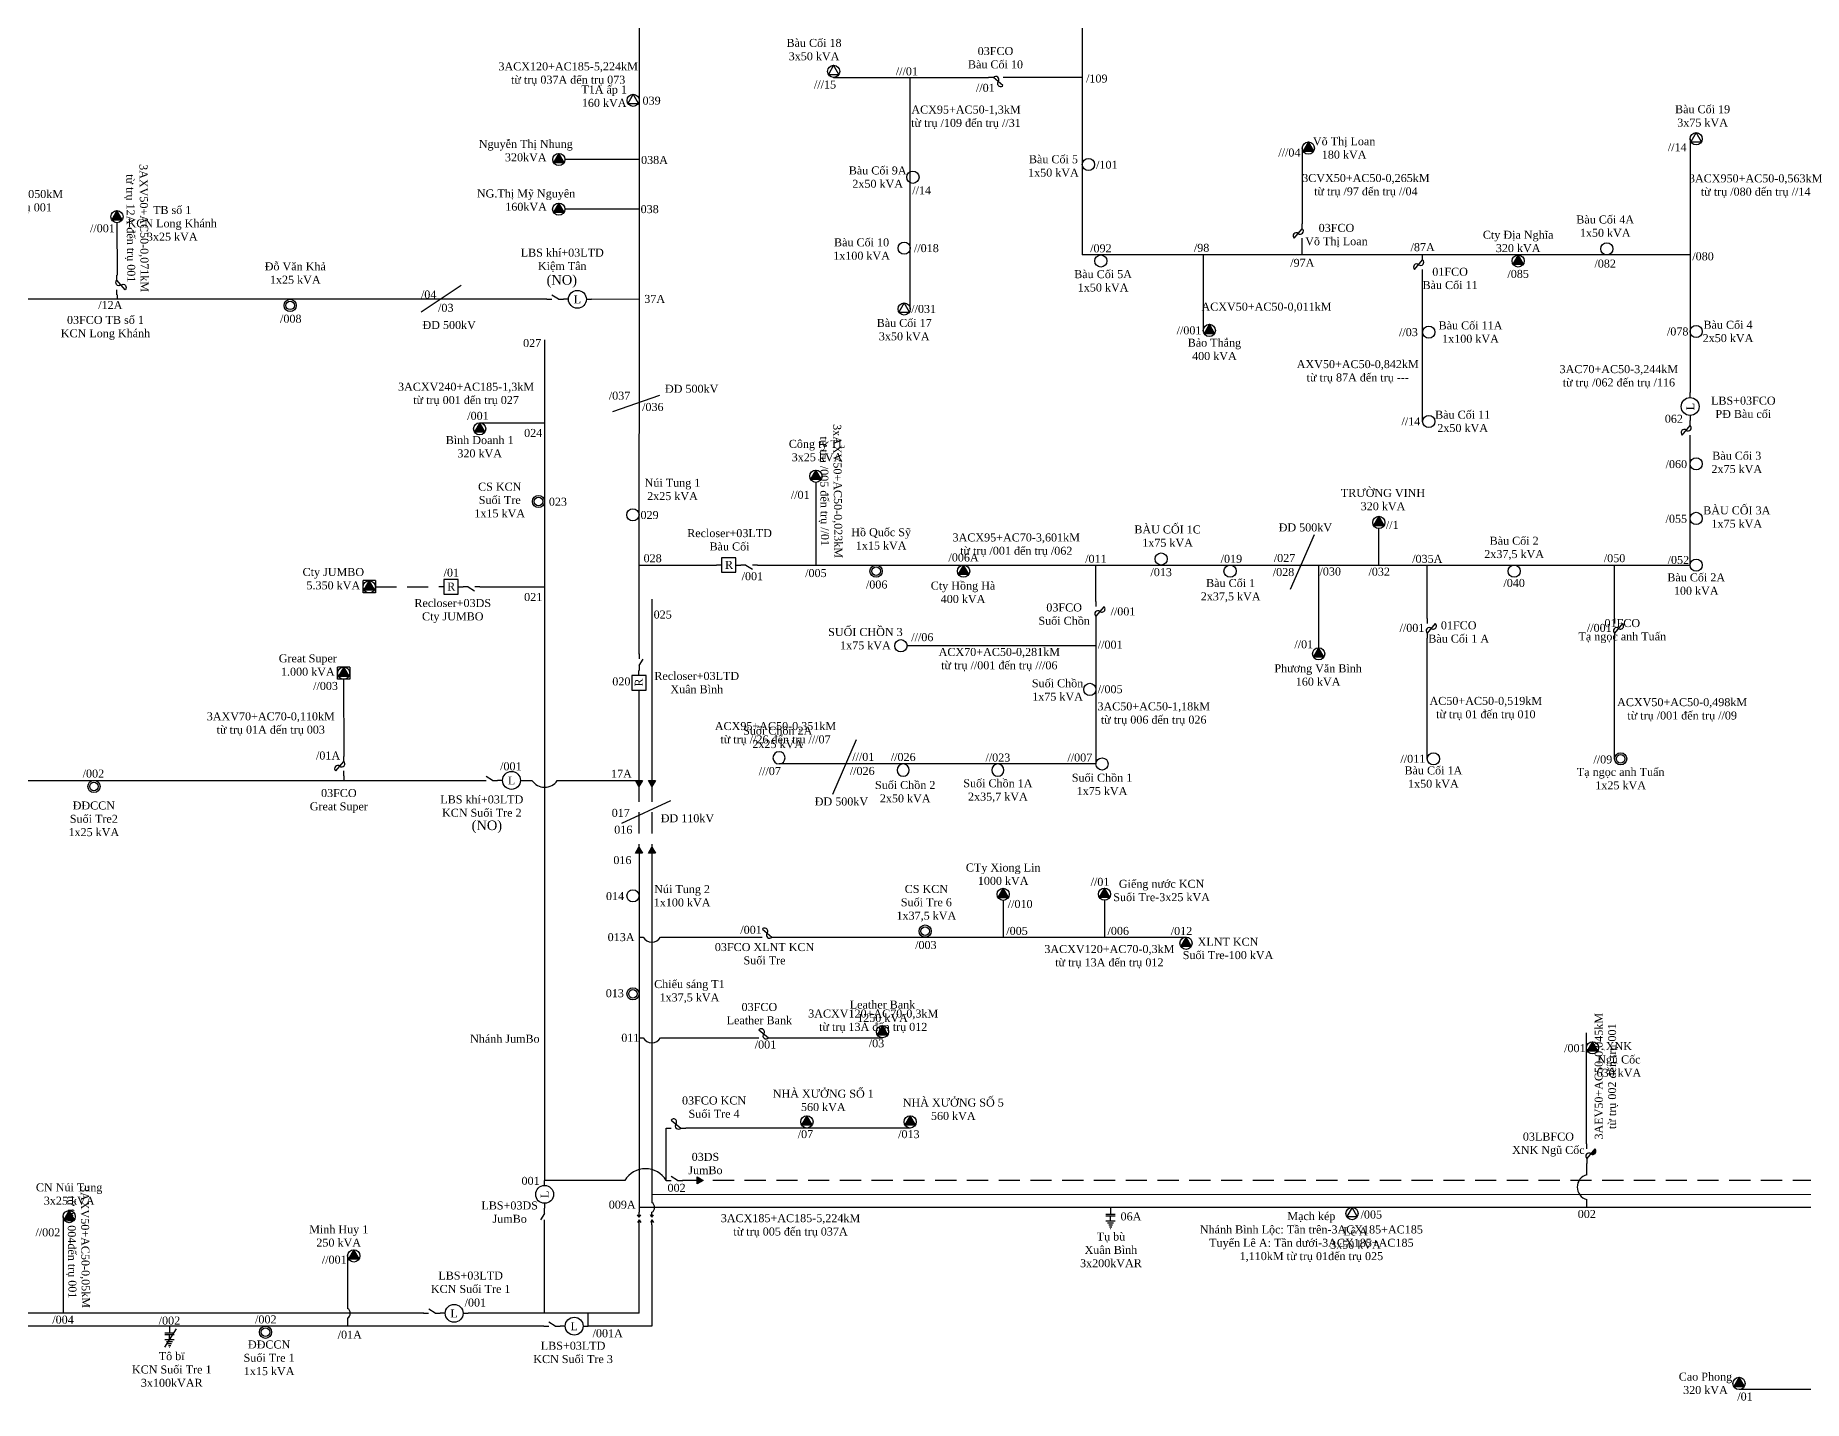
# Model space of a CAD drawing. Extents: x 291 to 2816, y -11 to 1308.
# Drawn here: x 1104 to 1635, y 558 to 968 of the extents above; entities that cross this region are included whole.
import ezdxf

# ---------------------------------------------------------------- set-up
doc = ezdxf.new("R2010")
doc.units = 0
doc.header["$MEASUREMENT"] = 0
doc.linetypes.add('DASHED2', pattern=[9.525, 6.35, -3.175])
doc.layers.get('0').update_dxf_attribs({"linetype": 'CONTINUOUS'})
for name, color, linetype in [('473', 1, 'CONTINUOUS'), ('475', 4, 'CONTINUOUS'), ('476', 6, 'CONTINUOUS'), ('478', 1, 'CONTINUOUS'), ('KHOANG_CACH', 170, 'CONTINUOUS'), ('TBA', 125, 'CONTINUOUS'), ('THIET_BI', 7, 'CONTINUOUS')]:
    doc.layers.add(name, color=color, linetype=linetype)
doc.styles.add('_VNITIME3_5', font='VNTIME.TTF', dxfattribs={"height": 3.5})

# ---------------------------------------------------------------- blocks, each defined once
blk = doc.blocks.new('TBA_3P_KH')
at = {"layer": 'TBA'}
blk.add_hatch(color=256, dxfattribs=at).paths.add_polyline_path([(3187.12, -1054.35), (3185.53, -1057.1), (3188.71, -1057.1)])
blk.add_lwpolyline([(3187.12, -1054.35), (3185.53, -1057.1), (3188.71, -1057.1)], close=True, dxfattribs=at)
blk.add_circle((3187.12, -1056.19), 1.83, dxfattribs=at)
blk = doc.blocks.new('TBA_1P_KH')
at = {"layer": 'TBA'}
for radius in [1.83, 1.28]:
    blk.add_circle((3182.03, -1056.19), radius, dxfattribs=at)
blk = doc.blocks.new('TBA_1P_DL')
at = {"layer": 'TBA'}
blk.add_circle((3165.97, -1056.19), 1.83, dxfattribs=at)
blk = doc.blocks.new('TBA_3P_DL')
at = {"layer": 'TBA'}
blk.add_lwpolyline([(3171.29, -1054.35), (3169.7, -1057.1), (3172.88, -1057.1)], close=True, dxfattribs=at)
blk.add_circle((3171.29, -1056.19), 1.83, dxfattribs=at)
blk = doc.blocks.new('RECLOSER')
at = {"layer": 'THIET_BI'}
for p, q in [((3349.82, -1059.39), (3348.32, -1059.39)), ((3354.17, -1059.39), (3355.67, -1059.39))]:
    blk.add_line(p, q, dxfattribs=at)
blk.add_lwpolyline([(3349.82, -1057.22), (3349.82, -1061.57), (3354.17, -1061.57), (3354.17, -1057.22)], close=True, dxfattribs=at)
at = {"layer": 'THIET_BI', "insert": (3352.09, -1059.33), "char_height": 2.39, "width": 4.7726, "attachment_point": 5, "style": '_VNITIME3_5'}
blk.add_mtext('R', dxfattribs=at)
blk = doc.blocks.new('LBS')
at = {"layer": 'THIET_BI'}
for p, q in [((3348.97, -1069.32), (3347.47, -1069.32)), ((3354.34, -1069.32), (3355.84, -1069.32))]:
    blk.add_line(p, q, dxfattribs=at)
blk.add_circle((3351.65, -1069.32), 2.68, dxfattribs=at)
at = {"layer": 'THIET_BI', "insert": (3351.65, -1069.35), "char_height": 2.39, "width": 4.7726, "attachment_point": 5, "style": '_VNITIME3_5'}
blk.add_mtext('L', dxfattribs=at)
blk = doc.blocks.new('LTD-DS')
at = {"layer": 'THIET_BI'}
for p, q in [((3348.2, -1080.29), (3349.7, -1080.29)), ((3351.65, -1080.29), (3353.16, -1080.29))]:
    blk.add_line(p, q, dxfattribs=at)
blk.add_lwpolyline([(3351.65, -1080.29), (3349.71, -1079.08)], dxfattribs=at)
blk = doc.blocks.new('FCO')
at = {"layer": 'THIET_BI'}
for p, q in [((3348.2, -1091.47), (3349.7, -1091.47)), ((3349.72, -1089.07), (3352.58, -1091.47)), ((3352.58, -1091.47), (3354.08, -1091.47))]:
    blk.add_line(p, q, dxfattribs=at)
for centre, start, end in [((3350.43, -1089.67), 320, 140), ((3351.86, -1090.87), 140, 320)]:
    blk.add_arc(centre, 0.934, start, end, dxfattribs=at)
blk = doc.blocks.new('TU_BU')
at = {"layer": 'THIET_BI'}
blk.add_hatch(color=256, dxfattribs=at).paths.add_polyline_path([(3354.18, -1110.3, 1), (3354.08, -1110.3, 1)])
for points in [[(3352.7, -1112.31), (3355.56, -1112.31)], [(3352.7, -1112.82), (3355.56, -1112.82)], [(3354.13, -1110.3), (3354.13, -1112.31)], [(3354.13, -1114.36), (3354.13, -1112.82)], [(3352.7, -1114.36), (3355.56, -1114.36)], [(3353.28, -1114.93), (3355.05, -1114.93)], [(3353.59, -1115.5), (3354.73, -1115.5)], [(3353.82, -1116.07), (3354.51, -1116.07)], [(3354.11, -1116.64), (3354.22, -1116.64)]]:
    blk.add_lwpolyline(points, dxfattribs=at)
blk.add_circle((3354.13, -1110.3), 0.0497, dxfattribs=at)
blk = doc.blocks.new('TBA_3P_KHTN')
at = {"layer": 'TBA'}
blk.add_hatch(color=256, dxfattribs=at).paths.add_polyline_path([(3191.96, -1054.35), (3190.36, -1057.08), (3193.56, -1057.08)])
for p, q in [((3193.79, -1054.35), (3190.12, -1054.35)), ((3190.12, -1058.02), (3190.12, -1054.35)), ((3191.96, -1054.35), (3190.36, -1057.08)), ((3193.56, -1057.08), (3191.96, -1054.35)), ((3193.79, -1054.35), (3193.79, -1058.02)), ((3193.79, -1058.02), (3190.12, -1058.02)), ((3190.35, -1057.08), (3193.56, -1057.08))]:
    blk.add_line(p, q, dxfattribs=at)
blk.add_circle((3191.96, -1056.19), 1.83, dxfattribs=at)
blk = doc.blocks.new('LBFCO')
at = {"layer": 'THIET_BI'}
blk.add_hatch(color=256, dxfattribs=at).paths.add_polyline_path([(3357.91, -1089.07), (3359.34, -1090.27, 1)])
for p, q in [((3356.4, -1091.58), (3357.9, -1091.58)), ((3357.91, -1089.07), (3360.78, -1091.47)), ((3360.78, -1091.47), (3362.28, -1091.47))]:
    blk.add_line(p, q, dxfattribs=at)
for centre, start, end in [((3358.63, -1089.67), 320, 140), ((3360.06, -1090.87), 140, 320)]:
    blk.add_arc(centre, 0.934, start, end, dxfattribs=at)
blk = doc.blocks.new('TBU_UNG_DONG')
at = {"layer": 'THIET_BI'}
blk.add_hatch(color=256, dxfattribs=at).paths.add_polyline_path([(2721.48, 392.64, 1), (2721.58, 392.64, 1)])
blk.add_line((2723.55, 391.84), (2720.02, 386.29))
for points in [[(2721.53, 392.64), (2721.53, 390.63)], [(2720.1, 390.63), (2722.96, 390.63)], [(2720.1, 390.12), (2722.96, 390.12)], [(2720.1, 388.58), (2722.96, 388.58)], [(2720.67, 388.01), (2722.44, 388.01)], [(2720.98, 387.44), (2722.13, 387.44)], [(2721.53, 388.58), (2721.53, 390.12)], [(2721.21, 386.87), (2721.9, 386.87)], [(2721.5, 386.29), (2721.61, 386.29)]]:
    blk.add_lwpolyline(points, dxfattribs=at)
blk.add_circle((2721.53, 392.64), 0.0497, dxfattribs=at)
blk = doc.blocks.new('GIAO_NHAU')
at = {"layer": 'THIET_BI'}
for p, q in [((3175.82, -1110.64), (3177.32, -1110.64)), ((3178.1, -1110.64), (3179.6, -1110.64))]:
    blk.add_line(p, q, dxfattribs=at)
for points in [[(3177.32, -1110.64), (3176.57, -1110.17)], [(3177.32, -1110.64), (3176.57, -1111.11)], [(3178.1, -1110.64), (3178.85, -1110.17)], [(3178.1, -1110.64), (3178.85, -1111.11)]]:
    blk.add_lwpolyline(points, dxfattribs=at)

msp = doc.modelspace()

# ---------------------------------------------------------------- hatches: boundary and pattern name
for points in [[(1286.51, 744.01), (1284.46, 744.01), (1285.48, 742.23)], [(1290.4, 744), (1288.35, 744), (1289.38, 742.22)], [(1284.46, 722.2), (1286.51, 722.2), (1285.48, 723.98)], [(1288.33, 722.19), (1290.39, 722.19), (1289.36, 723.98)], [(1302.92, 625.08), (1302.92, 623.02), (1304.71, 624.05)]]:
    msp.add_hatch(color=256).paths.add_polyline_path(points)

# ---------------------------------------------------------------- linework, layer by layer
for points in [[(1285.48, 742.23), (1284.46, 744.01), (1286.51, 744.01)], [(1289.38, 742.22), (1288.35, 744), (1290.4, 744)], [(1285.48, 723.98), (1286.51, 722.2), (1284.46, 722.2)], [(1289.36, 723.98), (1290.39, 722.19), (1288.33, 722.19)], [(1304.71, 624.05), (1302.92, 623.02), (1302.92, 625.08)]]:
    msp.add_lwpolyline(points, close=True)
at = {"layer": '473', "color": 4}
for points in [[(1257.19, 876.16), (1257.18, 624.05)], [(1237.71, 851.34), (1257.18, 851.34)], [(1237.71, 802.12), (1257.18, 802.12)], [(1293.63, 624.05), (1293.63, 639.77)]]:
    msp.add_lwpolyline(points, dxfattribs=at)
at = {"layer": '475', "linetype": 'DASHED2'}
for points in [[(1206.42, 802.12), (1225.41, 802.12)], [(1656.88, 624.05), (1298.58, 624.05)]]:
    msp.add_lwpolyline(points, dxfattribs=at)
at = {"layer": '475'}
for points in [[(1366.79, 639.77), (1299.5, 639.77)], [(1281.24, 624.05), (1257.18, 624.05)]]:
    msp.add_lwpolyline(points, dxfattribs=at)
msp.add_lwpolyline([(1293.63, 624.05, 0.565911), (1281.24, 624.05)], format="xyb", dxfattribs=at)
at = {"layer": '476'}
for points in [[(1418.46, 1111.44), (1418.41, 901.68)], [(1285.59, 1046.48), (1285.48, 781.95)], [(1343.86, 954.9), (1390.27, 954.9)], [(1366.85, 885.45), (1366.85, 954.9)], [(1418.43, 954.9), (1396.15, 954.9)], [(1484.39, 933.74), (1484.39, 911.04)], [(1600.7, 936.52), (1600.7, 860.38)], [(1285.54, 930.28), (1263.26, 930.28)], [(1285.54, 915.39), (1263.26, 915.39)], [(1128.94, 911.31), (1128.95, 895.59)], [(1600.7, 901.68), (1418.41, 901.68)], [(1454.68, 901.68), (1454.68, 879.03)], [(1484.39, 901.68), (1484.39, 905.17)], [(1520.49, 851.72), (1520.49, 895.81)], [(1257.89, 888.36), (745.87, 888.41)], [(1128.95, 889.71), (1128.95, 888.37)], [(1285.53, 888.33), (1271.21, 888.36)], [(1600.7, 808.63), (1600.7, 846.13)], [(1338.54, 833.44), (1338.54, 808.64)], [(1507.36, 808.63), (1507.36, 819.6)], [(1285.5, 808.64), (1308.72, 808.64)], [(1321.02, 808.64), (1600.7, 808.63)], [(1422.51, 797.66), (1422.51, 808.63)], [(1489.3, 808.63), (1489.3, 783.82)], [(1521.88, 792.59), (1521.88, 808.63)], [(1578.04, 792.59), (1578.04, 808.63)], [(1422.51, 791.79), (1422.51, 748.97)], [(1521.88, 750.5), (1521.88, 786.72)], [(1578.04, 750.5), (1578.04, 786.71)], [(1422.51, 784.44), (1365.86, 784.44)], [(1196.92, 774.38), (1196.95, 751.26)], [(1285.48, 769.64), (1285.48, 744.01)], [(1422.51, 748.97), (1327.48, 748.97)], [(835.9, 744.04), (1238.12, 744.04)], [(1196.95, 745.38), (1196.95, 744.04)], [(1251.45, 744.04), (1253.37, 744.04)], [(1260.97, 744.01), (1285.48, 744.01)], [(1285.52, 722.2), (1285.52, 614.5)], [(1394.69, 708.04), (1394.69, 697.01)], [(1425.09, 708.09), (1425.09, 697.01)], [(1285.52, 697.01), (1286.77, 697.01)], [(1291.95, 697.01), (1320.96, 697.01)], [(1326.84, 697.01), (1449.53, 697.01)], [(1569.6, 634.99), (1569.6, 668.32)], [(1285.52, 666.83), (1286.77, 666.83)], [(1291.95, 666.83), (1319.95, 666.83)], [(1325.82, 666.83), (1358.51, 666.83)], [(1569.71, 625.74), (1569.71, 629.1)], [(1676.45, 615.93), (1285.52, 615.94)], [(1569.71, 615.94), (1569.71, 618.32)], [(1112.76, 613.18), (1112.76, 584.18)], [(1257.18, 584.18), (1257.18, 610.73)], [(1285.52, 584.19), (1285.52, 610.7)], [(1220.92, 584.18), (950.77, 584.19)], [(1285.52, 584.19), (1234.24, 584.18)], [(1681.77, 561.33), (1615.37, 561.33)]]:
    msp.add_lwpolyline(points, dxfattribs=at)
for points in [[(1253.37, 744.04, 0.540681), (1260.97, 744.01)], [(1286.77, 697.01, 0.573284), (1291.95, 697.01)], [(1286.77, 666.83, 0.573284), (1291.95, 666.83)], [(1569.71, 625.74, 0.773543), (1569.71, 618.32)]]:
    msp.add_lwpolyline(points, format="xyb", dxfattribs=at)
at = {"layer": '476', "linetype": 'DASHED2'}
msp.add_lwpolyline([(1285.48, 744.01), (1285.48, 722.2)], dxfattribs=at)
at = {"layer": '476', "color": 1}
for points in [[(1289.36, 614.48, 0.549021), (1289.36, 617.4)], [(1198.11, 582.74, 0.549021), (1198.11, 585.67)]]:
    msp.add_lwpolyline(points, format="xyb", dxfattribs=at)
for points in [[(1198.11, 601.4), (1198.11, 585.67)], [(1198.11, 582.74), (1198.11, 580.34)]]:
    msp.add_lwpolyline(points, dxfattribs=at)
at = {"layer": '478'}
for p, q in [((1289.36, 798.42), (1289.36, 744)), ((1289.36, 722.19), (1289.36, 617.4)), ((1289.36, 610.7), (1289.36, 580.34))]:
    msp.add_line(p, q, dxfattribs=at)
at = {"layer": '478', "linetype": 'DASHED2'}
msp.add_lwpolyline([(1289.38, 744), (1289.36, 722.19)], dxfattribs=at)
at = {"layer": '478'}
for points in [[(1678.25, 619.78), (1289.36, 619.77)], [(1270.25, 580.34), (1270.25, 584.18)], [(1256.92, 580.34), (802.09, 580.33)], [(1289.36, 580.34), (1270.25, 580.34)]]:
    msp.add_lwpolyline(points, dxfattribs=at)
at = {"layer": 'KHOANG_CACH'}
for points in [[(1232.18, 892.45), (1220.13, 884.45)], [(1291.59, 859.47), (1277.51, 854.59)], [(1487.92, 817.66), (1480.79, 801.29)], [(1343.59, 739.94), (1350.72, 756.31)], [(1294.91, 737.93), (1280.19, 731.14)]]:
    msp.add_lwpolyline(points, dxfattribs=at)

# ---------------------------------------------------------------- block references
msp.add_blockref('TBU_UNG_DONG', (-1576.85, 187.7))
at = {"layer": 'TBA', "color": 128}
for name, p in [('TBA_3P_DL', (-1827.43, 2012.92)), ('TBA_3P_DL', (-1887.57, 2004.23)), ('TBA_3P_KH', (-1700.9, 1989.92)), ('TBA_3P_DL', (-1568.76, 1992.71)), ('TBA_3P_KH', (-1925.69, 1986.47)), ('TBA_1P_DL', (-1745.72, 1984.97)), ('TBA_1P_DL', (-1798.33, 1981.16)), ('TBA_3P_KH', (-2058.18, 1969.33)), ('TBA_3P_KH', (-1925.7, 1971.57)), ('TBA_1P_DL', (-1800.96, 1959.88)), ('TBA_1P_DL', (-1741.97, 1956.04)), ('TBA_3P_KH', (-1637.98, 1956.04)), ('TBA_1P_DL', (-1590.24, 1959.7)), ('TBA_1P_KH', (-2001.14, 1942.72)), ('TBA_3P_DL', (-1806.27, 1941.64)), ('TBA_3P_KH', (-1730.6, 1935.22)), ('TBA_1P_DL', (-1643.65, 1934.69)), ('TBA_1P_DL', (-1563.44, 1934.88)), ('TBA_3P_KH', (-1949.41, 1905.7)), ('TBA_1P_DL', (-1643.65, 1907.91)), ('TBA_1P_DL', (-1563.44, 1895.21)), ('TBA_3P_KH', (-1848.58, 1891.46)), ('TBA_1P_KH', (-1926.68, 1883.89)), ('TBA_1P_DL', (-1882.31, 1879.88)), ('TBA_3P_KH', (-1679.76, 1877.62)), ('TBA_1P_DL', (-1563.44, 1878.82)), ('TBA_1P_DL', (-1723.89, 1866.65)), ('TBA_1P_KH', (-1825.45, 1862.99)), ('TBA_3P_KH', (-1804.3, 1862.99)), ('TBA_1P_DL', (-1703.23, 1862.98)), ('TBA_1P_DL', (-1618.04, 1862.98)), ('TBA_1P_DL', (-1563.44, 1864.81)), ('TBA_3P_KHTN', (-1987.37, 1858.31)), ('TBA_1P_DL', (-1801.94, 1840.63)), ('TBA_3P_KH', (-1697.82, 1838.18)), ('TBA_3P_KHTN', (-1995.03, 1832.4)), ('TBA_1P_DL', (-1745.3, 1827.53)), ('TBA_1P_DL', (-1741.63, 1805.16)), ('TBA_1P_DL', (-1642.26, 1806.69)), ('TBA_1P_KH', (-2059.99, 1798.4)), ('TBA_1P_DL', (-1882.29, 1765.59)), ('TBA_3P_KH', (-1792.43, 1766.06)), ('TBA_3P_KH', (-1762.03, 1766.11)), ('TBA_1P_KH', (-1810.71, 1755.03)), ('TBA_3P_KH', (-1737.59, 1751.37)), ('TBA_1P_KH', (-1898.35, 1736.22)), ('TBA_3P_KH', (-1828.61, 1724.85)), ('TBA_3P_KH', (-1615.68, 1720)), ('TBA_3P_KH', (-1851.28, 1697.79)), ('TBA_3P_KH', (-1820.33, 1697.79)), ('TBA_3P_DL', (-1671.98, 1670.29)), ('TBA_3P_KH', (-2072.52, 1669.37)), ('TBA_3P_KH', (-1987.17, 1657.59)), ('TBA_1P_KH', (-2008.54, 1634.69)), ('TBA_3P_KH', (-1571.75, 1619.35))]:
    msp.add_blockref(name, p, dxfattribs=at)
at = {"layer": 'TBA', "color": 128, "xscale": -1, "rotation": 359.9999192909182}
for p in [(4493.45, 1806.99), (4530.69, 1803.32), (4559.08, 1803.32)]:
    msp.add_blockref('TBA_1P_DL', p, dxfattribs=at)
at = {"layer": 'TBA', "color": 128, "rotation": 270}
msp.add_blockref('TBA_1P_KH', (2636.06, 3932.53), dxfattribs=at)
at = {"layer": 'THIET_BI'}
for name, p, rotation in [('FCO', (4744.35, -136.57), 180), ('FCO', (392.91, -2443.04), 90), ('FCO', (429.02, -2452.4), 90), ('LBS', (531.38, -2495.46), 90), ('FCO', (509.23, -2502.07), 90), ('LTD-DS', (4669.22, -271.66), 180), ('LTD-DS', (4585.91, -278.17), 180), ('FCO', (2513.98, 4145.87), 270), ('FCO', (2613.35, 4140.8), 270), ('FCO', (2669.51, 4140.79), 270), ('LTD-DS', (2365.78, 4130.16), 270), ('RECLOSER', (226.09, -2578.67), 90), ('FCO', (105.48, -2602.82), 90), ('LBFCO', (2661.18, 3991.39), 270), ('LBS', (187.86, -2731.79), 90), ('LTD-DS', (176.89, -2737.48), 90), ('GIAO_NHAU', (174.88, -2565.12), 90), ('GIAO_NHAU', (178.72, -2565.12), 90)]:
    msp.add_blockref(name, p, dxfattribs=dict(at, rotation=rotation))
at = {"layer": 'THIET_BI', "xscale": -1, "rotation": 270.0096365758898}
msp.add_blockref('FCO', (2220.98, -2458.31), dxfattribs=at)
at = {"layer": 'THIET_BI'}
for name, p in [('LBS', (-2084.63, 1957.68)), ('LTD-DS', (-2090.32, 1968.65)), ('RECLOSER', (-2039.6, 1868.03)), ('RECLOSER', (-2122.91, 1861.51)), ('LTD-DS', (-2110.08, 1824.34)), ('LBS', (-2104.39, 1813.36)), ('FCO', (-2027.24, 1788.48)), ('FCO', (-2028.26, 1758.3)), ('FCO', (-2054.58, 1731.24)), ('LTD-DS', (-2054.57, 1704.34)), ('TU_BU', (-1927.25, 1726.24)), ('LTD-DS', (-2127.29, 1664.47)), ('LBS', (-2121.6, 1653.5)), ('LTD-DS', (-2091.28, 1660.63)), ('LBS', (-2085.59, 1649.66))]:
    msp.add_blockref(name, p, dxfattribs=at)

# ---------------------------------------------------------------- texts
at = {"char_height": 2.867, "width": 11.1204, "attachment_point": 5, "style": '_VNITIME3_5'}
for insert in [(1262.34, 893.72), (1239.86, 730.11)]:
    msp.add_mtext('{\\C1;(NO)}', dxfattribs=dict(at, insert=insert))
at = {"layer": 'KHOANG_CACH', "char_height": 2.4, "attachment_point": 5, "style": '_VNITIME3_5'}
for s, insert, width in [('3ACX120+AC185-5,224kM\\Ptõ trô 037A ®Õn trô 073', (1264.24, 955.93), 69.7357), ('ACX95+AC50-1,3kM\\Ptõ trô /109 ®Õn trô //31', (1383.54, 942.97), 69.7357), ('3CVX50+AC50-0,265kM\\Ptõ trô /97 ®Õn trô //04', (1503.46, 922.43), 69.7357), ('3ACX950+AC50-0,563kM\\Ptõ trô /080 ®Õn trô //14', (1620.35, 922.34), 69.7357), ('3AXV50+AC50-0,050kM\\Ptõ trô 006 ®Õn trô 001', (1093.58, 917.63), 46.0123), ('/04', (1222.41, 889.78), 6.6721), ('/03', (1227.54, 885.79), 6.6721), ('ACXV50+AC50-0,011kM', (1473.66, 885.88), 69.7357), ('{\\fTimes New Roman|b0|i0|c238|p18;Đ\\fTimes New Roman|b0|i0|c0|p18;D 500kV}', (1228.56, 880.62), 25.3842), ('AXV50+AC50-0,842kM\\Ptõ trô 87A ®Õn trô ---', (1501.02, 866.61), 69.7357), ('3AC70+AC50-3,244kM\\Ptõ trô /062 ®Õn trô /116', (1579.33, 865.11), 69.7357), ('3ACXV240+AC185-1,3kM\\Ptõ trô 001 ®Õn trô 027', (1233.63, 859.83), 69.7357), ('/037', (1279.66, 859.43), 6.6721), ('{\\fTimes New Roman|b0|i0|c238|p18;Đ\\fTimes New Roman|b0|i0|c0|p18;D 500kV}', (1301.28, 861.5), 25.3842), ('/036', (1289.63, 856.05), 6.6721), ('3ACX95+AC70-3,601kM\\Ptõ trô /001 ®Õn trô /062', (1398.61, 814.62), 69.7357), ('{\\fTimes New Roman|b0|i0|c238|p18;Đ\\fTimes New Roman|b0|i0|c0|p18;D 500kV}', (1485.32, 819.9), 25.3842), ('/027', (1479.08, 810.73), 6.6721), ('/028', (1478.77, 806.52), 6.6721), ('ACX70+AC50-0,281kM\\Ptõ trô //001 ®Õn trô ///06', (1393.54, 780.27), 69.7357), ('AC50+AC50-0,519kM\\Ptõ trô 01 ®Õn trô 010', (1539.43, 765.59), 69.7357), ('3AC50+AC50-1,18kM\\Ptõ trô 006 ®Õn trô 026', (1439.84, 763.96), 69.7357), ('ACXV50+AC50-0,498kM\\Ptõ trô /001 ®Õn trô //09', (1598.31, 765.21), 69.7357), ('017', (1280.02, 734.29), 31.2626), ('{\\fVNI-Times|b0|i0|c0|p2;ÑD 110kV}', (1300.01, 732.66), 42.7947), ('016', (1280.78, 729.23), 31.2626), ('3ACXV120+AC70-0,3kM\\Ptõ trô 13A ®Õn trô 012', (1426.54, 691.15), 69.7357), ('3ACXV120+AC70-0,3kM\\Ptõ trô 13A ®Õn trô 012', (1355.72, 671.8), 69.7357), ('3ACX185+AC185-5,224kM\\Ptõ trô 005 ®Õn trô 037A', (1330.92, 610.42), 69.7357), ('{\\fTimes New Roman|b0|i0|c0|p18;Mạch kép\\PNhánh Bình Lộc: Tần trên-3ACX185+AC185\\PTuyến Lê A: Tần dưới-3ACX185+AC185\\P1,110kM từ trụ 01đến trụ 025}', (1487.12, 607.04), 91.6163)]:
    msp.add_mtext(s, dxfattribs=dict(at, insert=insert, width=width))
for s, insert, width, rotation in [('3AXV50+AC50-0,071kM\\Ptõ trô 12A ®Õn trô 001', (1134.78, 909.68), 31.8454, 270.5882), ('3xAXV50+AC50-0,023kM\\Ptõ trô /005 ®Õn trô //01', (1342.81, 830.8), 40.6942, 270.5882), ('3AXV70+AC70-0,110kM\\Ptõ trô 01A ®Õn trô 003', (1175.06, 760.96), 69.7357, 359.9999), ('ACX95+AC50-0,351kM\\Ptõ trô //26 ®Õn trô ///07', (1326.42, 758.04), 69.7357, 359.9999), ('//026', (1352.43, 746.87), 6.6721, 359.9999), ('///01', (1352.74, 751.08), 6.6721, 359.9999), ('{\\fTimes New Roman|b0|i0|c238|p18;Đ\\fTimes New Roman|b0|i0|c0|p18;D 500kV}', (1346.19, 737.7), 25.3842, 359.9999), ('3AEV50+AC50-0,045kM\\Ptõ trô 002 ®Õn trô 001', (1575.6, 655.3), 69.7357, 90), ('3AXV50+AC50-0,05kM\\Ptõ trô 004®Õn trô 001', (1117.15, 604.05), 31.8454, 270.5882)]:
    msp.add_mtext(s, dxfattribs=dict(at, insert=insert, width=width, rotation=rotation))
at = {"layer": 'TBA', "color": 128, "char_height": 2.4, "attachment_point": 5, "style": '_VNITIME3_5'}
for s, insert, width in [('Bµu Cèi 18\\P3x50 kVA', (1337.98, 963.24), 31.2626), ('Bµu Cèi 19\\P3x75 kVA', (1604.44, 943.34), 31.2626), ('{\\fTimes New Roman|b0|i0|c0|p18;Nguyễn Thị Nhung\\P320kVA}', (1251.53, 932.93), 31.2626), ('038A', (1290.13, 930.14), 31.2626), ('Bµu Cèi 9A\\P2x50 kVA', (1357.06, 924.98), 31.2626), ('Bµu Cèi 5\\P1x50 kVA', (1409.77, 928.34), 31.2626), ('/101', (1425.78, 928.68), 31.2626), ('NG.ThÞ Mü Nguyªn\\P160kVA', (1251.62, 918.08), 31.2626), ('//14', (1370.24, 921.04), 31.2626), ('038', (1288.69, 915.39), 31.2626), ('Bµu Cèi 4A\\P1x50 kVA', (1575.23, 910.27), 31.2626), ('Bµu Cèi 10\\P1x100 kVA', (1352.23, 903.41), 31.2626), ('/092', (1424, 903.63), 31.2626), ('Bµu Cèi 5A\\P1x50 kVA', (1424.66, 893.87), 31.2626), ('/085', (1549.13, 895.96), 31.2626), ('/082', (1575.23, 899.05), 31.2626), ('/008', (1181.06, 882.51), 31.2626), ('Bµu Cèi 17\\P3x50 kVA', (1365.02, 879.23), 31.2626), ('Bµu Cèi 11A\\P1x100 kVA', (1534.84, 878.5), 31.2626), ('Bµu Cèi 4\\P2x50 kVA', (1612.06, 878.69), 31.2626), ('B¶o Th¾ng\\P400 kVA', (1458.04, 873.32), 31.2626), ('//03', (1516.22, 878.5), 31.2626), ('/078', (1596.98, 878.69), 31.2626), ('Bµu Cèi 11\\P2x50 kVA', (1532.49, 851.72), 31.2626), ('/060', (1596.57, 838.91), 31.2626), ('Bµu Cèi 3\\P2x75 kVA', (1614.7, 839.42), 31.2626), ('CS KCN\\PSuèi Tre\\P1x15 kVA', (1243.72, 828.13), 31.2626), ('023', (1261.18, 827.62), 31.2626), ('/055', (1596.57, 822.52), 31.2626), ('{\\fTimes New Roman|b0|i0|c0|p18;BÀU CỐI 3A\\P1x75 kVA}', (1614.7, 823.02), 31.2626), ('{\\fTimes New Roman|b0|i0|c0|p18;BÀU CỐI 1C\\P1x75 kVA}', (1444, 817.29), 31.2626), ('Bµu Cèi 2\\P2x37,5 kVA', (1547.93, 813.65), 31.2626), ('/006A', (1382.82, 810.9), 31.2626), ('/019', (1463.14, 810.49), 31.2626), ('/052', (1597.18, 810.15), 31.2626), ('/013', (1442.08, 806.49), 31.2626), ('Bµu Cèi 2A\\P100 kVA', (1602.53, 802.91), 31.2626), ('/006', (1356.76, 802.78), 31.2626), ('Bµu Cèi 1\\P2x37,5 kVA', (1462.91, 800.96), 31.2626), ('/040', (1547.93, 803.26), 31.2626), ('Bµu Cèi 1A\\P1x50 kVA', (1523.71, 745.01), 31.2626), ('T¹ ngäc anh TuÊn\\P1x25 kVA', (1579.87, 744.55), 31.2626), ('/002', (1121.87, 746.07), 31.2626), ('§§CCN \\PSuèi Tre2\\P1x25 kVA', (1122, 732.49), 31.2626), ('CTy Xiong Lin\\P1000 kVA', (1394.69, 715.88), 31.2626), ('014', (1278.3, 709.33), 31.2626), ('Nói Tung 2\\P1x100 kVA', (1298.41, 709.4), 31.2626), ('{\\fTimes New Roman|b0|i0|c0|p18;CS KCN \\PSuối Tre 6}\\P1x37,5 kVA', (1371.66, 707.2), 31.2626), ('{\\fTimes New Roman|b0|i0|c0|p18;Giếng nước KCN\\PSuối Tre-3x25 kVA}', (1442.21, 710.99), 49.8308), ('/003', (1371.51, 694.64), 31.2626), ('XLNT KCN\\PSuèi Tre-100 kVA', (1462.12, 693.61), 49.8308), ('{\\fTimes New Roman|b0|i0|c0|p18;Chiếu sáng T1}\\P1x37,5 kVA', (1300.61, 680.66), 31.2626), ('013', (1278.24, 680.19), 31.2626), ('Leather Bank\\P1250 kVA', (1358.51, 674.76), 31.2626), ('{\\fTimes New Roman|b0|i0|c0|p18;NHÀ XƯỞNG SỐ 1\\P560 kVA}', (1340.75, 648.03), 31.2626), ('{\\fTimes New Roman|b0|i0|c0|p18;NHÀ XƯỞNG SỐ 5\\P560 kVA}', (1379.73, 645.37), 31.2626), ('/07', (1335.4, 637.91), 31.2626), ('CN Nói Tung\\P3x25 kVA', (1114.6, 619.94), 31.2626), ('Lª A\\P3x50 kVA', (1500.34, 606.7), 31.2626), ('/005', (1505.09, 613.79), 31.2626), ('/002', (1173.57, 582.33), 31.2626), ('§§CCN\\PSuèi Tre 1\\P1x15 kVA', (1174.56, 570.81), 31.2626), ('Cao Phong\\P320 kVA', (1605.3, 563.16), 31.2626)]:
    msp.add_mtext(s, dxfattribs=dict(at, insert=insert, width=width))
for s, insert, width, rotation in [('T1A Êp 1\\P160 kVA', (1275.04, 949.26), 31.2626, 359.932), ('039', (1289.27, 947.94), 9.702, 359.932), ('{\\fTimes New Roman|b0|i0|c0|p18;Võ Thị Loan\\P180 kVA}', (1496.94, 933.74), 31.2626, 359.9937), ('TB sè 1\\PKCN Long Kh¸nh\\P3x25 kVA', (1145.51, 911.12), 31.2626, 0.068), ('{\\fTimes New Roman|b0|i0|c0|p18;Cty Địa Nghĩa\\P320 kVA}', (1549.13, 905.69), 31.2626, 359.9937), ('{\\fTimes New Roman|b0|i0|c0|p18;Đỗ Văn Khả\\P1}x25 kVA', (1182.41, 896.21), 31.2626, 359.9937), ('{\\fTimes New Roman|b0|i0|c0|p18;Bình Doanh 1\\P320 kVA}', (1237.71, 844.1), 31.2626, 359.9937), ('C«ng ty TL\\P3x25 kVA', (1338.88, 842.96), 31.2626, 359.9937), ('Nói Tung 1\\P2x25 kVA', (1295.53, 831.3), 31.2626, 359.932), ('{\\fTimes New Roman|b0|i0|c0|p18;TRƯỜNG VINH\\P320 kVA}', (1508.6, 828.25), 31.2626, 359.9937), ('029', (1288.66, 823.63), 10.0593, 359.932), ('{\\fTimes New Roman|b0|i0|c0|p18;Hồ Quốc Sỹ\\P1}x15 kVA', (1358.1, 816.47), 31.2626, 359.9937), ('Cty JUMBO\\P5.350 kVA', (1193.82, 804.53), 31.2626, 359.932), ('{\\fTimes New Roman|b0|i0|c0|p18;Cty Hồng Hà\\P400 kVA}', (1382.65, 800.44), 31.2626, 359.9937), ('{\\fTimes New Roman|b0|i0|c0|p18;SUỐI CHỒN 3\\P1x75 kVA}', (1353.39, 786.53), 31.2626, 359.9937), ('Great Super\\P1.000 kVA', (1186.17, 778.62), 31.2626, 359.932), ('Suèi Chån\\P1x75 kVA', (1411.01, 771.15), 31.2626, 359.9937), ('{\\fTimes New Roman|b0|i0|c0|p18;Phương Văn Bình\\P160 kVA}', (1489.14, 775.63), 31.2626, 359.9937), ('//005', (1426.78, 771.38), 9.7634, 359.9937), ('Suèi Chån 2A\\P2x25 kVA', (1327.08, 756.91), 31.2626, 0.0062), ('//023', (1393.11, 750.88), 9.7634, 0.0062), ('//007', (1417.69, 750.89), 9.7634, 359.9937), ('Suèi Chån 2\\P2x50 kVA', (1365.31, 740.63), 31.2626, 0.0062), ('Suèi Chån 1A\\P2x35,7 kVA', (1393.11, 740.9), 31.2626, 0.0062), ('Suèi Chån 1\\P1x75 kVA', (1424.34, 742.82), 31.2626, 359.9937), ('XNK \\PNgò Cèc\\P630 kVA', (1579.34, 660.31), 31.2626, 359.932), ('Minh Huy 1\\P250 kVA', (1195.43, 607.36), 31.2626, 359.932)]:
    msp.add_mtext(s, dxfattribs=dict(at, insert=insert, width=width, rotation=rotation))
at = {"layer": 'THIET_BI', "char_height": 2.4, "attachment_point": 5, "style": '_VNITIME3_5'}
for s, insert, width in [('03FCO\\PBµu Cèi 10', (1392.39, 960.81), 31.2626), ('///01', (1365.82, 956.73), 31.2626), ('/109', (1422.77, 954.56), 31.2626), ('///15', (1341.27, 952.77), 31.2626), ('//01', (1389.35, 951.78), 31.2626), ('///04', (1480.53, 932.36), 31.2626), ('//14', (1596.83, 933.95), 31.2626), ('//001', (1124.57, 909.65), 17.5218), ('{\\fTimes New Roman|b0|i0|c0|p18;03FCO\\PVõ Thị Loan}', (1494.64, 907.48), 31.2626), ('LBS khÝ+03LTD\\PKiÖm T©n', (1262.47, 900.05), 31.2626), ('//018', (1371.66, 903.69), 31.2626), ('/98', (1454.2, 903.79), 31.2626), ('/87A', (1520.49, 903.98), 31.2626), ('/080', (1604.57, 901.24), 31.2626), ('/97A', (1484.39, 899.28), 31.2626), ('01FCO\\PBµu Cèi 11', (1528.72, 894.61), 31.2626), ('/12A', (1126.94, 886.62), 17.5218), ('37A', (1290.19, 888.46), 31.2626), ('//031', (1370.85, 885.45), 31.2626), ('//001', (1450.43, 879.03), 31.2626), ('027', (1253.44, 875.21), 31.2626), ('{\\fTimes New Roman|b0|i0|c0|p18;LBS+03FCO\\PPĐ Bàu cối}', (1616.65, 855.94), 36.2184), ('062', (1595.83, 852.5), 6.6721), ('024', (1253.75, 848.26), 31.2626), ('//14', (1516.95, 851.72), 31.2626), ('\\P{\\fTimes New Roman|b0|i0|c0|p18;Recloser+03LTD\\PBàu Cối}', (1312.64, 818.2), 36.2184), ('//1', (1511.38, 820.67), 31.2626), ('028', (1289.58, 810.66), 31.2626), ('/011', (1422.51, 810.49), 31.2626), ('/035A', (1521.88, 810.48), 31.2626), ('/050', (1578.04, 810.68), 36.2184), ('/01', (1229.21, 806.36), 31.2626), ('/001', (1319.49, 805.28), 31.2626), ('/030', (1492.78, 806.7), 31.2626), ('/032', (1507.47, 806.63), 31.2626), ('{\\fTimes New Roman|b0|i0|c0|p18;Recloser+03DS \\PCty JUMBO}', (1229.63, 794.85), 30.1555), ('021', (1253.75, 799.03), 31.2626), ('025', (1292.6, 793.78), 31.2626), ('//01', (1484.84, 784.86), 31.2626), ('020', (1280.2, 773.72), 31.2626), ('Recloser+03LTD \\PXu©n B×nh', (1302.8, 773.36), 30.1555), ('//003', (1191.49, 772.37), 17.5218), ('/01A', (1192.25, 751.49), 17.5218), ('/001', (1247.05, 748.25), 17.5218), ('//011', (1517.55, 750.5), 31.2626), ('//09', (1574.52, 750.31), 36.2184), ('17A', (1280.22, 746.03), 31.2626), ('LBS khÝ+03LTD\\PKCN Suèi Tre 2', (1238.35, 736.32), 31.2626), ('016', (1280.52, 720.12), 19.5548), ('/001', (1319.09, 699.21), 19.5548), ('/005', (1398.85, 698.88), 19.5548), ('/006', (1429.21, 698.88), 19.5548), ('013A', (1280.11, 697.01), 19.5548), ('03FCO XLNT KCN\\PSuèi Tre', (1323.13, 692.03), 36.7016), ('03FCO\\PLeather Bank', (1321.58, 674.06), 30.109), ('011', (1282.9, 666.83), 19.5548), ('/001', (1323.42, 664.79), 19.5548), ('{\\fTimes New Roman|b0|i0|c0|p18;03FCO KCN \\PSuối Tre 4}', (1308, 646.01), 30.109), ('03DS\\PJumBo', (1305.41, 629.1), 13.9384), ('001', (1252.97, 623.9), 17.5218), ('002', (1296.76, 621.8), 19.5548), ('LBS+03DS \\PJumBo', (1246.7, 614.52), 36.9549), ('009A', (1280.44, 616.76), 17.5218), ('06A', (1433.02, 613.23), 17.5218), ('//002', (1108.22, 608.46), 17.5218), ('Tô bï\\P{\\fTimes New Roman|b0|i0|c0|p18;Xuân Bình}\\P3x200kVAR', (1427.01, 603.19), 38.4869), ('//001', (1194.1, 600.27), 17.5218), ('LBS+03LTD\\PKCN Suèi Tre 1', (1235, 593.48), 31.2626), ('/001', (1236.41, 587.39), 17.5218), ('/004', (1112.76, 582.26), 17.5218), ('/002', (1144.67, 581.98), 17.5218), ('/01A', (1198.75, 577.74), 17.5218), ('/001A', (1276.1, 578.18), 17.5218), ('LBS+03LTD\\PKCN Suèi Tre 3', (1265.72, 572.44), 31.2626), ('Tô bï\\P{\\fTimes New Roman|b0|i0|c0|p18;KCN Suối Tre 1}\\P3x100kVAR', (1145.36, 567.31), 38.4869), ('/01', (1617.16, 559.2), 19.5548)]:
    msp.add_mtext(s, dxfattribs=dict(at, insert=insert, width=width))
for s, insert, width, rotation in [('03FCO TB sè 1\\PKCN Long Kh¸nh', (1125.48, 879.78), 33.8608, 0.068), ('/001', (1237.2, 853.39), 33.8608, 359.932), ('//01', (1333.83, 829.68), 33.8608, 359.932), ('/005', (1338.54, 806.22), 33.8608, 359.932), ('03FCO\\PSuèi Chån', (1412.98, 793.91), 19.2313, 359.9937), ('//001', (1430.63, 794.73), 33.8608, 359.932), ('//001', (1517.29, 789.79), 33.8608, 359.932), ('01FCO\\PBµu Cèi 1 A', (1531.3, 788.55), 19.2313, 359.9937), ('{\\fTimes New Roman|b0|i0|c0|p18;01FCO\\PTạ ngọc anh Tuấn}', (1580.36, 788.84), 30.9548, 359.9937), ('//001', (1573.46, 789.78), 33.8608, 359.932), ('///06', (1370.45, 786.99), 33.8608, 359.932), ('//001', (1426.79, 784.75), 33.8608, 359.932), ('///07', (1324.71, 746.82), 19.5548, 0.0062), ('//026', (1364.72, 751.04), 19.5548, 0.0062), ('03FCO \\PGreat Super', (1195.47, 737.86), 33.8608, 359.932), ('//01', (1423.74, 713.6), 33.8608, 359.932), ('//010', (1399.79, 706.96), 33.8608, 359.932), ('/012', (1448.17, 698.86), 33.8608, 359.932), ('{\\fTimes New Roman|b0|i0|c0|p18;Nhánh JumBo}', (1245.26, 666.53), 33.8608, 0.068), ('/03', (1356.72, 665.17), 33.8608, 359.932), ('/001', (1566.14, 663.71), 33.8608, 359.932), ('/013', (1366.41, 637.91), 8.5534, 359.932), ('03LBFCO\\PXNK Ngò Cèc', (1558.2, 634.8), 33.8608, 359.932), ('002', (1569.71, 613.97), 33.8608, 359.932)]:
    msp.add_mtext(s, dxfattribs=dict(at, insert=insert, width=width, rotation=rotation))

doc.saveas('drawing.dxf')
